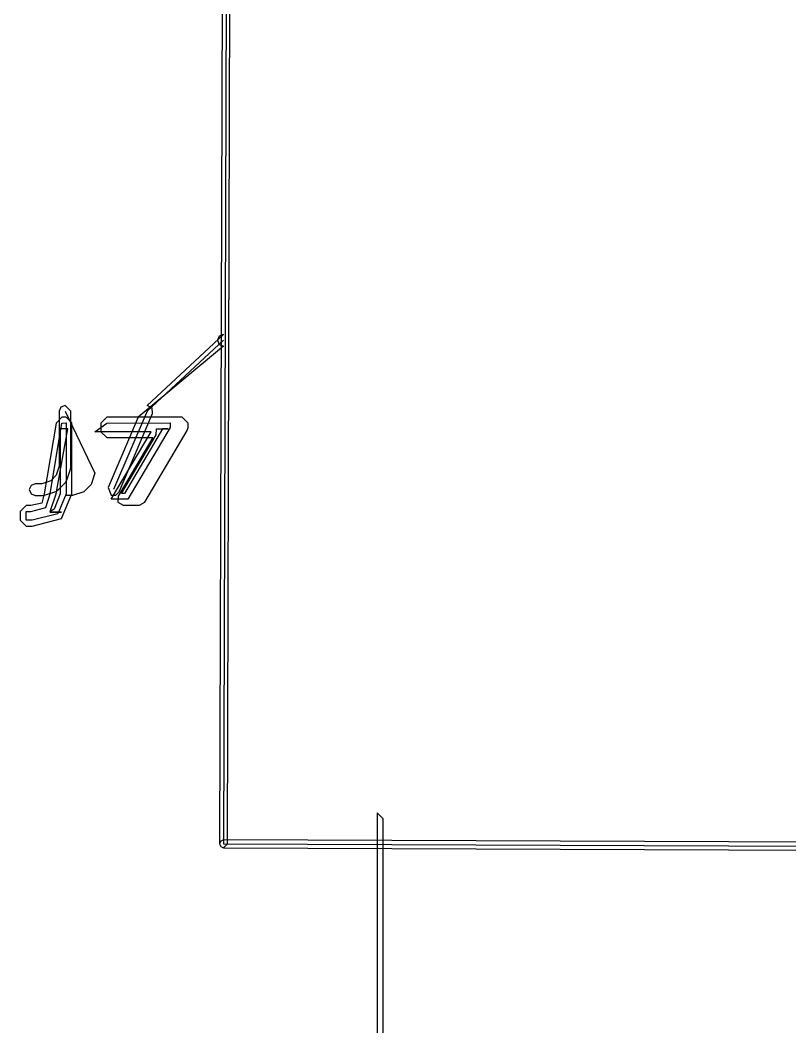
# Model space of a CAD drawing. Extents: x 0 to 334, y -361 to 120.
# Drawn here: x 157.01 to 166.82, y 12.6 to 25.43 of the extents above; entities that cross this region are included whole.
import ezdxf

# ---------------------------------------------------------------- set-up
doc = ezdxf.new("R2010")
doc.units = 0

msp = doc.modelspace()

# ---------------------------------------------------------------- linework, layer by layer
at = {"layer": 'Layer 1'}
for p, q in [((159.64995, 49.182346), (159.54995, 14.932346)), ((159.69995, 49.1822), (159.59995, 14.9322)), ((159.64995, 14.932054), (159.74995, 49.182054)), ((158.62674, 20.5221), (159.59895, 21.426304)), ((159.59895, 21.351304), (158.627, 20.4471)), ((159.545917, 21.404337), (159.52395, 21.351304)), ((159.52395, 21.351304), (159.545917, 21.298271)), ((159.59895, 21.426304), (159.545917, 21.404337)), ((159.59895, 21.276304), (158.513, 20.3721)), ((159.545917, 21.298271), (159.59895, 21.276304)), ((157.50438, 20.4471), (157.504, 19.745)), ((157.526347, 20.500133), (157.50438, 20.4471)), ((157.57938, 20.5221), (157.526347, 20.500133)), ((157.654, 20.4471), (157.579, 20.5221)), ((157.579, 20.5221), (157.57938, 20.5221)), ((157.57938, 20.4471), (157.96, 19.6578)), ((157.65372, 19.732814), (157.654, 20.4471)), ((158.627, 20.4471), (158.19843, 19.4471)), ((158.2671, 19.417556), (158.69567, 20.417556)), ((158.689344, 20.488381), (158.62674, 20.5221)), ((158.69567, 20.417556), (158.689344, 20.488381)), ((157.46488, 20.296485), (157.313, 19.3928)), ((157.38829, 19.392858), (157.53988, 20.296485)), ((157.53988, 20.371485), (157.46488, 20.296485)), ((157.591, 20.3721), (157.53988, 20.371485)), ((157.53988, 20.296485), (157.591, 20.2971)), ((157.666, 20.2971), (157.591, 20.3721)), ((157.591, 20.2971), (157.591, 19.3928)), ((157.66552, 19.392835), (157.666, 20.2971)), ((157.96, 20.1864), (158.11156, 20.296485)), ((158.11156, 20.371485), (158.03656, 20.296485)), ((158.03656, 20.296485), (158.037, 20.1858)), ((159.073, 20.3715), (158.11156, 20.371485)), ((158.11156, 20.296485), (158.921, 20.2971)), ((158.513, 20.3721), (158.12923, 19.476644)), ((158.921, 20.2971), (158.921, 20.2411)), ((159.148, 20.2965), (159.073, 20.3715)), ((159.14765, 20.240515), (159.148, 20.2965)), ((157.46376, 19.3928), (157.61488, 20.221485)), ((157.61488, 20.221485), (157.516, 20.2221)), ((157.516, 20.2221), (157.516, 19.3928)), ((158.67761, 20.186428), (157.96, 20.1864)), ((158.037, 20.1858), (158.112, 20.1108)), ((158.167, 19.3251), (158.67761, 20.186428)), ((158.823, 20.2221), (158.33604, 19.400095)), ((158.921, 20.2411), (158.37835, 19.325085)), ((158.59453, 19.286274), (159.13718, 20.202289)), ((158.74248, 20.148182), (158.74392, 20.222105)), ((158.74392, 20.222105), (158.89538, 20.221485)), ((158.89538, 20.221485), (158.823, 20.2221)), ((159.13718, 20.202289), (159.14765, 20.240515)), ((158.112, 20.1108), (158.698, 20.1108)), ((158.698, 20.1108), (158.25452, 19.362718)), ((158.299, 19.4001), (158.74248, 20.148182)), ((157.504, 19.745), (157.46583, 19.630486)), ((157.60225, 19.56624), (157.64987, 19.709097)), ((157.64987, 19.709097), (157.65372, 19.732814)), ((157.96, 19.6578), (157.91238, 19.514943)), ((157.198, 19.5221), (157.144967, 19.500133)), ((157.28111, 19.522115), (157.198, 19.5221)), ((157.39563, 19.560286), (157.28111, 19.522115)), ((157.46583, 19.630486), (157.39563, 19.560286)), ((157.48889, 19.441686), (157.58413, 19.536924)), ((157.58413, 19.536924), (157.60225, 19.56624)), ((157.91238, 19.514943), (157.81714, 19.419705)), ((157.144967, 19.500133), (157.123, 19.4471)), ((157.123, 19.4471), (157.144967, 19.394067)), ((157.144967, 19.394067), (157.198, 19.3721)), ((157.313, 19.3928), (157.28317, 19.273788)), ((157.31672, 19.375949), (157.45958, 19.423568)), ((157.33322, 19.217728), (157.38829, 19.392858)), ((157.391, 19.168596), (157.46376, 19.3928)), ((157.516, 19.3928), (157.44211, 19.19701)), ((157.45958, 19.423568), (157.48889, 19.441686)), ((157.591, 19.3928), (157.48788, 19.137592)), ((157.53337, 19.078367), (157.66552, 19.392835)), ((157.81714, 19.419705), (157.67428, 19.372086)), ((158.12923, 19.476644), (158.16862, 19.378164)), ((158.226018, 19.377464), (158.2671, 19.417556)), ((158.33604, 19.400095), (158.299, 19.4001)), ((157.28317, 19.273783), (157.14371, 19.243842)), ((157.198, 19.3721), (157.293, 19.3721)), ((157.28317, 19.273788), (157.28317, 19.273783)), ((157.293, 19.3721), (157.31672, 19.375949)), ((157.67428, 19.372086), (157.579, 19.3721)), ((158.37835, 19.325085), (158.167, 19.3251)), ((158.16862, 19.378164), (158.226018, 19.377464)), ((158.25452, 19.362718), (158.253876, 19.287349)), ((158.253876, 19.287349), (158.31904, 19.249472)), ((158.53, 19.2495), (158.59453, 19.286274)), ((157.081, 19.2439), (157.006, 19.1689)), ((157.006, 19.1689), (157.006, 19.0582)), ((157.14371, 19.243842), (157.081, 19.2439)), ((157.081, 19.0582), (157.081, 19.1689)), ((157.081, 19.1689), (157.144, 19.1689)), ((157.144, 19.1689), (157.33322, 19.217728)), ((157.48788, 19.137592), (157.15848, 19.058165)), ((157.383, 19.161602), (157.383, 19.161605)), ((157.383, 19.161605), (157.53457, 19.160945)), ((157.383, 19.1616), (157.383, 19.161602)), ((157.53457, 19.160945), (157.383, 19.1616)), ((157.44184, 19.196796), (157.391, 19.168596)), ((157.44211, 19.19701), (157.44184, 19.196796)), ((158.31904, 19.249472), (158.53, 19.2495)), ((157.006, 19.0582), (157.081, 18.9832)), ((157.15848, 19.058165), (157.081, 19.0582)), ((157.158, 18.9832), (157.53337, 19.078367)), ((157.081, 18.9832), (157.158, 18.9832)), ((161.635, 15.2522), (161.56, 15.3272)), ((161.56, 15.3272), (161.56, -56.1799)), ((161.635, -69.2549), (161.635, 15.2522)), ((159.54995, 14.932346), (159.564493, 14.896946)), ((159.564791, 14.967691), (159.55, 14.932393)), ((159.55, 14.932393), (159.564502, 14.896977)), ((159.564493, 14.896946), (159.59981, 14.8822)), ((159.564502, 14.896977), (159.5998, 14.88219)), ((159.60021, 14.98219), (159.564791, 14.967691)), ((159.59981, 14.8822), (159.64995, 14.932054)), ((159.6, 14.93219), (171.9, 14.88219)), ((171.90021, 14.93219), (159.60021, 14.98219)), ((159.5998, 14.88219), (171.8998, 14.83219))]:
    msp.add_line(p, q, dxfattribs=at)

doc.saveas('drawing.dxf')
